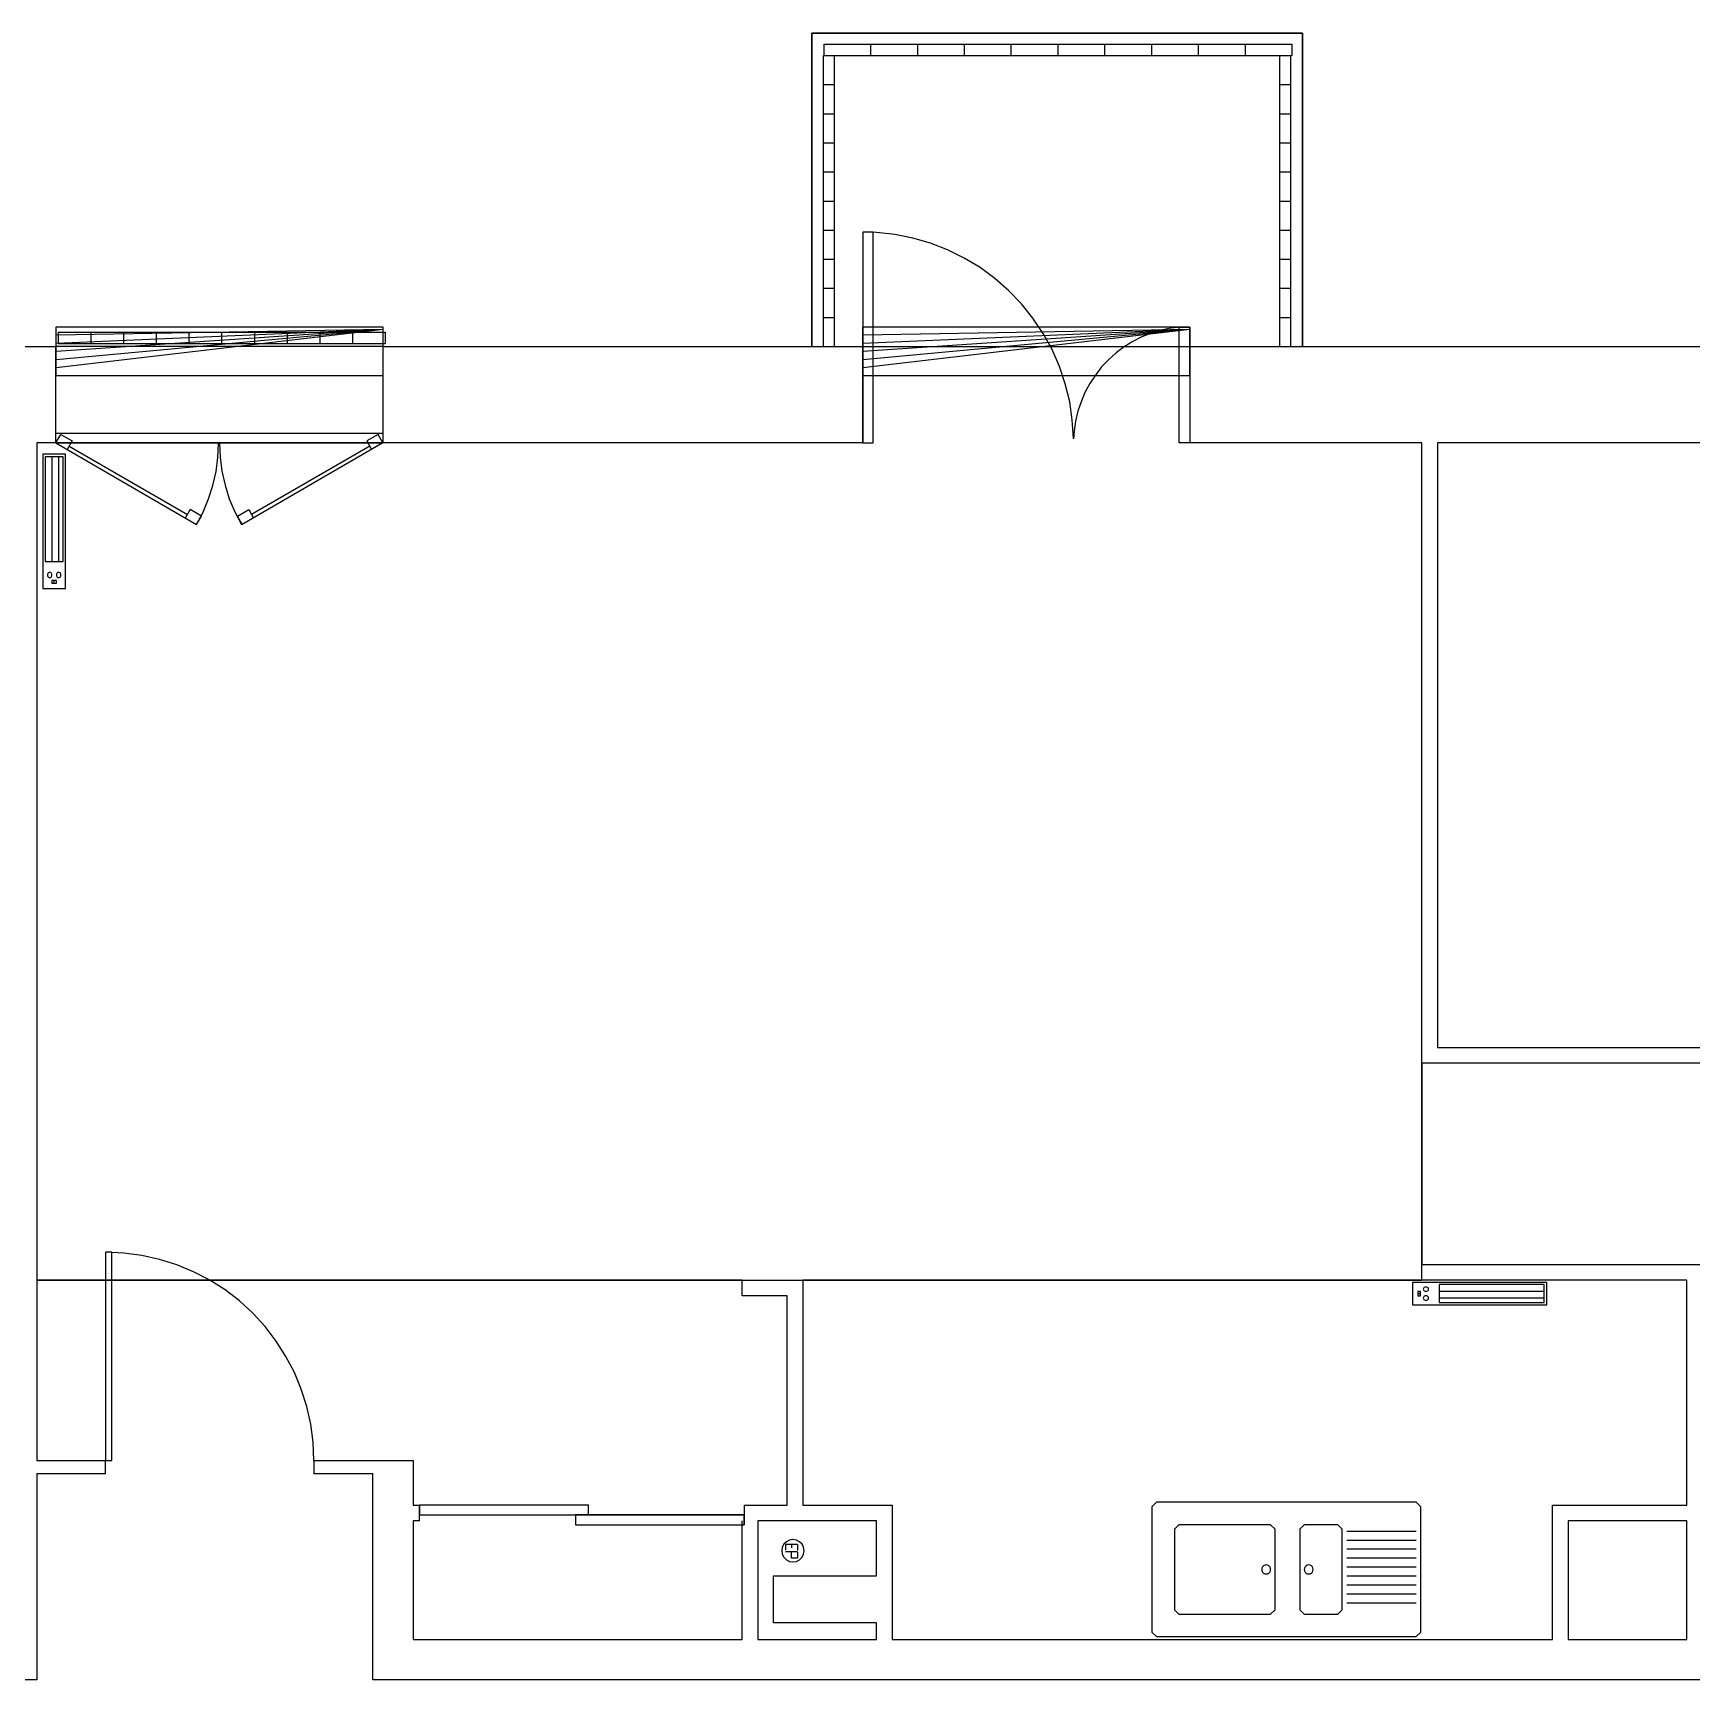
# Model space of a CAD drawing. Header units: millimetres. Extents: x -0.6 to 50, y -2.8 to 26.8.
# Drawn here: x 23.19 to 30.6, y 19.4 to 26.76 of the extents above; entities that cross this region are included whole.
import ezdxf
from ezdxf.enums import TextEntityAlignment as Align

# ---------------------------------------------------------------- set-up
doc = ezdxf.new("R2010")
doc.units = ezdxf.units.MM
for name, color, linetype in [('ABY_Dao_BATIM', 7, 'Continuous'), ('ABY_Equipement', 7, 'Continuous'), ('ABY_Ouverture', 124, 'Continuous'), ('ABY_Parois', 7, 'Continuous')]:
    doc.layers.add(name, color=color, linetype=linetype)

# ---------------------------------------------------------------- blocks, each defined once
blk = doc.blocks.new('OUV_ABY_C0_POR10')
for p, q in [((-6.2, 0), (-5.8, 0)), ((-6.2, -4.39), (-6.2, 0)), ((-5.8, 0), (-5.8, -4.39)), ((5.8, 0), (5.8, -7.99)), ((6.2, 0), (5.8, 0)), ((6.2, -7.99), (6.2, 0)), ((-1.87, -0.82), (-1.82, -0.44)), ((-1.82, -0.44), (-1.8, -0.15)), ((-1.8, -0.17), (-1.75, -0.87)), ((-2.08, -1.56), (-1.96, -1.2)), ((-1.96, -1.2), (-1.87, -0.82)), ((-1.75, -0.87), (-1.65, -1.56)), ((-2.23, -1.91), (-2.08, -1.56)), ((-1.65, -1.56), (-1.48, -2.24)), ((-2.63, -2.57), (-2.41, -2.25)), ((-2.41, -2.25), (-2.23, -1.91)), ((-1.48, -2.24), (-1.26, -2.9)), ((-3.13, -3.16), (-2.86, -2.88)), ((-2.86, -2.88), (-2.63, -2.57)), ((-1.26, -2.9), (-0.98, -3.54)), ((-4.05, -3.84), (-3.72, -3.64)), ((-3.72, -3.64), (-3.41, -3.41)), ((-3.41, -3.41), (-3.13, -3.16)), ((-0.98, -3.54), (-0.64, -4.15)), ((-5.8, -4.39), (-6.2, -4.39)), ((-5.87, -4.39), (-5.49, -4.35)), ((-5.49, -4.35), (-5.12, -4.27)), ((-5.12, -4.27), (-4.75, -4.16)), ((-4.75, -4.16), (-4.39, -4.02)), ((-4.39, -4.02), (-4.05, -3.84)), ((-0.64, -4.15), (-0.25, -4.73)), ((-0.25, -4.73), (0.18, -5.27)), ((0.18, -5.27), (0.67, -5.78)), ((0.67, -5.78), (1.19, -6.24)), ((1.19, -6.24), (1.75, -6.65)), ((1.75, -6.65), (2.35, -7.01)), ((2.35, -7.01), (2.98, -7.32)), ((2.98, -7.32), (3.63, -7.58)), ((3.63, -7.58), (4.3, -7.77)), ((4.3, -7.77), (4.98, -7.91)), ((4.98, -7.91), (5.68, -7.98)), ((5.68, -7.98), (5.82, -7.99)), ((5.8, -7.99), (6.2, -7.99))]:
    blk.add_line(p, q)
at = {"color": 0, "linetype": 'ByBlock', "lineweight": -2}
for tag, flags, p in [('VOLET', 1, (0, -0.559)), ('SSSC', 1, (0, -0.289)), ('OUVERTURE', 13, (0, -0.829)), ('LARGEUR', 5, (0, -1.369)), ('ALLEGE', 5, (0, -1.099)), ('NUMCOMP_OUV', 1, (0, -1.929)), ('HAUTEUR', 5, (0, -1.639)), ('NUMCOMP_EQU', 1, (0, -2.213)), ('NUMCOMP_VOL', 1, (0, -2.484))]:
    blk.add_attdef(tag, text='', height=0.25, dxfattribs=dict(at, flags=flags)).set_placement(p, align=Align.MIDDLE)
at = {"flags": 1}
for tag, p in [('DATE_ETAT', (0, -3.045)), ('ETAT', (0, -2.772)), ('DATE_ETAT_EQU', (0, -3.707)), ('ETAT_EQU', (0, -3.376)), ('DATE_ETAT_VOL', (0, -4.368)), ('ETAT_VOL', (0, -4.037))]:
    blk.add_attdef(tag, text='', height=0.25, rotation=360, dxfattribs=at).set_placement(p, align=Align.MIDDLE_CENTER)
blk.add_attdef('TYPEPORTE', (-1.116, -4.909), '', height=0.25, dxfattribs=at)
blk = doc.blocks.new('VOL_ABY_B3_VOL01')
for p, q in [((-50, -15), (-50, 0)), ((-50, 0), (50, 0)), ((50, 0), (50, -12)), ((50, -2.5), (-50.1, -14.22)), ((50, -2.5), (-50.1, -14.22)), ((50, -5), (-50.08, -14.22)), ((50, -5), (-50.08, -14.22)), ((50, -7.5), (-50.06, -14.22)), ((50, -7.5), (-50.06, -14.22)), ((50, -10), (-50.04, -14.22)), ((50, -10), (-50.04, -14.22)), ((50, -12.5), (-50.02, -14.22)), ((50, -12.5), (-50.02, -14.22)), ((-50, -15), (-50, -12)), ((50, -15), (-50, -15)), ((50, -12), (50, -15))]:
    blk.add_line(p, q)
at = {"color": 0, "linetype": 'ByBlock', "lineweight": -2}
for tag, flags, p in [('PROFONDEUR', 5, (0, -1.07)), ('ANNEE_REN', 1, (0, -3.01)), ('NUMCOMP', 9, (0, -2.71)), ('ALTITUDE', 13, (0, -0.53)), ('LARGEUR', 5, (0, -0.8)), ('HAUTEUR', 5, (0, -1.34)), ('EQMUR', 9, (0, -1.88)), ('EQOUV', 9, (0, -2.16)), ('EQFAC', 9, (0, -1.61)), ('SSSC', 5, (0, -0.26)), ('QTE', 9, (0, -2.44))]:
    blk.add_attdef(tag, text='', height=0.25, dxfattribs=dict(at, flags=flags)).set_placement(p, align=Align.MIDDLE)
for tag, flags, p in [('DATE_ETAT', 1, (0, -3.57)), ('DUREE_VIE', 9, (-0.02, -3.87)), ('ETAT', 9, (0, -3.3))]:
    blk.add_attdef(tag, text='', height=0.25, rotation=360, dxfattribs=dict(flags=flags)).set_placement(p, align=Align.MIDDLE_CENTER)
blk = doc.blocks.new('OUV_ABY_B1_FEN02')
for p, q in [((-50, 0), (-7, 25)), ((-45.97, 1.02), (-9.82, 21.89)), ((-8.96, 20.4), (-10.46, 23)), ((-5.5, 22.4), (-8.96, 20.4)), ((-7, 25), (-5.5, 22.4)), ((-6.7, 25), (-6.77, 25.13)), ((-4.68, 21.13), (-6.7, 25)), ((-3.02, 17.1), (-4.68, 21.13)), ((4.98, 21.16), (3.31, 17.15)), ((7, 25), (4.98, 21.16)), ((7, 25), (5.5, 22.4)), ((5.5, 22.4), (8.96, 20.4)), ((50, 0), (7, 25)), ((8.96, 20.4), (10.46, 23)), ((45.97, 1.02), (9.82, 21.89)), ((-1.7, 12.94), (-3.02, 17.1)), ((3.31, 17.15), (1.99, 13.02)), ((-0.76, 8.68), (-1.7, 12.94)), ((1.99, 13.02), (1.04, 8.79)), ((-0.19, 4.36), (-0.76, 8.68)), ((1.04, 8.79), (0.46, 4.49)), ((-50, 0), (50, 0)), ((-50, -3), (-50, 0)), ((-50, 0), (-48.5, -2.6)), ((-45.04, -0.6), (-46.55, 2.01)), ((0, 0), (-0.19, 4.36)), ((0.46, 4.49), (0.26, 0.15)), ((0.26, 0.15), (0.26, 0)), ((45.04, -0.6), (46.55, 2.01)), ((50, 0), (48.5, -2.6)), ((50, 0), (50, -3)), ((50, -3), (-50, -3)), ((-48.5, -2.6), (-45.04, -0.6)), ((48.5, -2.6), (45.04, -0.6))]:
    blk.add_line(p, q)
at = {"flags": 1}
for tag, p in [('DATE_ETAT_EQU', (0, -3.71)), ('DATE_ETAT_VOL', (0, -4.37)), ('DATE_ETAT', (0, -3.05)), ('ETAT_EQU', (0, -3.38)), ('ETAT_VOL', (0, -4.04)), ('ETAT', (0, -2.77))]:
    blk.add_attdef(tag, text='', height=0.25, rotation=360, dxfattribs=at).set_placement(p, align=Align.MIDDLE_CENTER)
at = {"color": 0, "linetype": 'ByBlock', "lineweight": -2}
for tag, flags, p in [('NUMCOMP_OUV', 1, (0, -1.93)), ('NUMCOMP_EQU', 1, (0, -2.21)), ('NUMCOMP_VOL', 1, (0, -2.48)), ('OUVERTURE', 13, (0, -0.83)), ('LARGEUR', 5, (0, -1.37)), ('HAUTEUR', 5, (0, -1.64)), ('ALLEGE', 5, (0, -1.1)), ('VOLET', 1, (0, -0.56)), ('SSSC', 1, (0, -0.29))]:
    blk.add_attdef(tag, text='', height=0.25, dxfattribs=dict(at, flags=flags)).set_placement(p, align=Align.MIDDLE)
at = {"flags": 1}
blk.add_attdef('TYPEPORTE', (-1.12, -4.91), '', height=0.25, dxfattribs=at)
blk = doc.blocks.new('OUV_ABY_D0_POR01')
for p, q in [((-41.28, 99.62), (-50, 100)), ((-50, 100), (-50, 100)), ((-50, 100), (-50, 0)), ((-47, 100), (-50, 100)), ((-47, 0), (-47, 100)), ((-32.63, 98.48), (-41.28, 99.62)), ((-24.12, 96.59), (-32.63, 98.48)), ((-15.8, 93.97), (-24.12, 96.59)), ((-7.74, 90.63), (-15.8, 93.97)), ((0, 86.6), (-7.74, 90.63)), ((7.36, 81.92), (0, 86.6)), ((14.28, 76.6), (7.36, 81.92)), ((20.71, 70.71), (14.28, 76.6)), ((26.6, 64.28), (20.71, 70.71)), ((31.92, 57.36), (26.6, 64.28)), ((36.6, 50), (31.92, 57.36)), ((40.63, 42.26), (36.6, 50)), ((43.97, 34.2), (40.63, 42.26)), ((46.59, 25.88), (43.97, 34.2)), ((48.48, 17.36), (46.59, 25.88)), ((49.62, 8.72), (48.48, 17.36)), ((50, 0), (49.62, 8.72)), ((-50, 0), (-47, 0))]:
    blk.add_line(p, q)
at = {"flags": 1}
for tag, p in [('DATE_ETAT_EQU', (0, -3.71)), ('DATE_ETAT_VOL', (0, -4.37)), ('DATE_ETAT', (0, -3.05)), ('ETAT_EQU', (0, -3.38)), ('ETAT_VOL', (0, -4.04)), ('ETAT', (0, -2.77))]:
    blk.add_attdef(tag, text='', height=0.25, rotation=360, dxfattribs=at).set_placement(p, align=Align.MIDDLE_CENTER)
at = {"color": 0, "linetype": 'ByBlock', "lineweight": -2}
for tag, flags, p in [('NUMCOMP_OUV', 1, (0, -1.93)), ('NUMCOMP_EQU', 1, (0, -2.21)), ('NUMCOMP_VOL', 1, (0, -2.48)), ('OUVERTURE', 13, (0, -0.83)), ('LARGEUR', 5, (0, -1.37)), ('HAUTEUR', 5, (0, -1.64)), ('ALLEGE', 5, (0, -1.1)), ('VOLET', 1, (0, -0.56)), ('SSSC', 1, (0, -0.29))]:
    blk.add_attdef(tag, text='', height=0.25, dxfattribs=dict(at, flags=flags)).set_placement(p, align=Align.MIDDLE)
at = {"flags": 1}
blk.add_attdef('TYPEPORTE', (-1.12, -4.91), '', height=0.25, dxfattribs=at)
blk = doc.blocks.new('OUV_ABY_D4_PPL03')
for p, q in [((-50, 0), (-50, -3)), ((2, 0), (-50, 0)), ((2, -3), (2, 0)), ((-50, -3), (50, -3)), ((-50, -3), (2, -3)), ((50, -3), (-2, -3)), ((-2, -3), (-2, -6)), ((50, -3), (50, -6)), ((50, -6), (50, -3)), ((-2, -6), (50, -6))]:
    blk.add_line(p, q)
at = {"flags": 1}
for tag, p in [('DATE_ETAT_EQU', (0, -3.71)), ('DATE_ETAT_VOL', (0, -4.37)), ('DATE_ETAT', (0, -3.05)), ('ETAT_EQU', (0, -3.38)), ('ETAT_VOL', (0, -4.04)), ('ETAT', (0, -2.77))]:
    blk.add_attdef(tag, text='', height=0.25, rotation=360, dxfattribs=at).set_placement(p, align=Align.MIDDLE_CENTER)
at = {"color": 0, "linetype": 'ByBlock', "lineweight": -2}
for tag, flags, p in [('NUMCOMP_OUV', 1, (0, -1.93)), ('NUMCOMP_EQU', 1, (0, -2.21)), ('NUMCOMP_VOL', 1, (0, -2.48)), ('OUVERTURE', 13, (0, -0.83)), ('LARGEUR', 5, (0, -1.37)), ('HAUTEUR', 5, (0, -1.64)), ('ALLEGE', 5, (0, -1.1)), ('VOLET', 1, (0, -0.56)), ('SSSC', 1, (0, -0.29))]:
    blk.add_attdef(tag, text='', height=0.25, dxfattribs=dict(at, flags=flags)).set_placement(p, align=Align.MIDDLE)
at = {"flags": 1}
blk.add_attdef('TYPEPORTE', (-1.12, -4.91), '', height=0.25, dxfattribs=at)
blk = doc.blocks.new('EQU_ABY_J0_GCT02')
for p, q in [((50, 20), (-50, 20)), ((-50, 20), (-50, 0)), ((-41.9, 14.6), (-42, 14)), ((-42, 14), (-41.9, 13.4)), ((-41.6, 15.2), (-41.9, 14.6)), ((-41.9, 13.4), (-41.6, 12.8)), ((-41.2, 15.6), (-41.6, 15.2)), ((-41.6, 12.8), (-41.2, 12.4)), ((-40.6, 15.9), (-41.2, 15.6)), ((-41.2, 12.4), (-40.6, 12.1)), ((-40, 16), (-40.6, 15.9)), ((-39.4, 15.9), (-40, 16)), ((-38.8, 15.6), (-39.4, 15.9)), ((-39.4, 12.1), (-38.8, 12.4)), ((-38.4, 15.2), (-38.8, 15.6)), ((-38.8, 12.4), (-38.4, 12.8)), ((-38.1, 14.6), (-38.4, 15.2)), ((-38.4, 12.8), (-38.1, 13.4)), ((-38, 14), (-38.1, 14.6)), ((-38.1, 13.4), (-38, 14)), ((-38, 14), (-38, 14)), ((-30, 18), (-30, 2)), ((48, 18), (-30, 18)), ((48, 2), (48, 18)), ((50, 0), (50, 20)), ((-50, 0), (50, 0)), ((-44, 12), (-46, 12)), ((-46, 12), (-46, 8)), ((-46, 10), (-44, 10)), ((-46, 8), (-44, 8)), ((-44, 8), (-44, 12)), ((-41.9, 6.6), (-42, 6)), ((-42, 6), (-41.9, 5.4)), ((-41.6, 7.2), (-41.9, 6.6)), ((-41.9, 5.4), (-41.6, 4.8)), ((-41.2, 7.6), (-41.6, 7.2)), ((-41.6, 4.8), (-41.2, 4.4)), ((-40.6, 7.9), (-41.2, 7.6)), ((-41.2, 4.4), (-40.6, 4.1)), ((-40.6, 12.1), (-40, 12)), ((-40, 8), (-40.6, 7.9)), ((-40.6, 4.1), (-40, 4)), ((-40, 12), (-39.4, 12.1)), ((-39.4, 7.9), (-40, 8)), ((-40, 4), (-39.4, 4.1)), ((-38.8, 7.6), (-39.4, 7.9)), ((-39.4, 4.1), (-38.8, 4.4)), ((-38.4, 7.2), (-38.8, 7.6)), ((-38.8, 4.4), (-38.4, 4.8)), ((-38.1, 6.6), (-38.4, 7.2)), ((-38.4, 4.8), (-38.1, 5.4)), ((-38, 6), (-38.1, 6.6)), ((-38.1, 5.4), (-38, 6)), ((-38, 6), (-38, 6)), ((48, 12), (-30, 12)), ((48, 6), (-30, 6)), ((-30, 2), (48, 2)), ((48, 9), (48, 9)), ((48, 9), (48, 9))]:
    blk.add_line(p, q)
at = {"color": 0, "linetype": 'ByBlock', "lineweight": -2}
for tag, flags, p in [('PROFONDEUR', 5, (0, -1.1)), ('ANNEE_REN', 1, (0, -3)), ('NUMCOMP', 9, (0, -2.7)), ('ALTITUDE', 13, (0, -0.5)), ('LARGEUR', 5, (0, -0.8)), ('HAUTEUR', 5, (0, -1.3)), ('EQMUR', 9, (0, -1.9)), ('EQOUV', 9, (0, -2.2)), ('EQFAC', 9, (0, -1.6)), ('SSSC', 5, (0, -0.3)), ('QTE', 9, (0, -2.4))]:
    blk.add_attdef(tag, text='', height=0.25, dxfattribs=dict(at, flags=flags)).set_placement(p, align=Align.MIDDLE)
for tag, flags, p in [('DATE_ETAT', 1, (0, -3.6)), ('DUREE_VIE', 9, (0, -3.9)), ('ETAT', 9, (0, -3.3))]:
    blk.add_attdef(tag, text='', height=0.25, rotation=360, dxfattribs=dict(flags=flags)).set_placement(p, align=Align.MIDDLE_CENTER)
blk = doc.blocks.new('EQU_ABY_I0_EVI01')
for p, q in [((-58, 30), (-60, 28)), ((58, 30), (-58, 30)), ((58, 30), (60, 28)), ((-60, 28), (-60, -28)), ((60, -28), (60, 28)), ((-58, 15), (-27, 15)), ((-23, 20), (-25, 18)), ((-25, 18), (-25, -18)), ((-8, 20), (-23, 20)), ((-6, 18), (-8, 20)), ((-6, -18), (-6, 18)), ((7, 20), (5, 18)), ((5, 18), (5, -18)), ((48, 20), (7, 20)), ((50, 18), (48, 20)), ((50, -18), (50, 18)), ((-58, 11), (-27, 11)), ((-58, 7), (-27, 7)), ((-58, 3), (-27, 3)), ((-11.9, 0.62), (-12, 0)), ((-12, 0), (-11.9, -0.62)), ((-11.62, 1.18), (-11.9, 0.62)), ((-11.18, 1.62), (-11.62, 1.18)), ((-10.62, 1.9), (-11.18, 1.62)), ((-10, 2), (-10.62, 1.9)), ((-9.38, 1.9), (-10, 2)), ((-8.82, 1.62), (-9.38, 1.9)), ((-8.38, 1.18), (-8.82, 1.62)), ((-8.1, 0.62), (-8.38, 1.18)), ((-8, 0), (-8.1, 0.62)), ((-8.1, -0.62), (-8, 0)), ((-8, 0), (-8, 0)), ((7.1, 0.62), (7, 0)), ((7, 0), (7.1, -0.62)), ((7.38, 1.18), (7.1, 0.62)), ((7.82, 1.62), (7.38, 1.18)), ((8.38, 1.9), (7.82, 1.62)), ((9, 2), (8.38, 1.9)), ((9.62, 1.9), (9, 2)), ((10.18, 1.62), (9.62, 1.9)), ((10.62, 1.18), (10.18, 1.62)), ((10.9, 0.62), (10.62, 1.18)), ((11, 0), (10.9, 0.62)), ((10.9, -0.62), (11, 0)), ((11, 0), (11, 0)), ((-58, -1), (-27, -1)), ((-58, -5), (-27, -5)), ((-11.9, -0.62), (-11.62, -1.18)), ((-11.62, -1.18), (-11.18, -1.62)), ((-11.18, -1.62), (-10.62, -1.9)), ((-10.62, -1.9), (-10, -2)), ((-10, -2), (-9.38, -1.9)), ((-9.38, -1.9), (-8.82, -1.62)), ((-8.82, -1.62), (-8.38, -1.18)), ((-8.38, -1.18), (-8.1, -0.62)), ((7.1, -0.62), (7.38, -1.18)), ((7.38, -1.18), (7.82, -1.62)), ((7.82, -1.62), (8.38, -1.9)), ((8.38, -1.9), (9, -2)), ((9, -2), (9.62, -1.9)), ((9.62, -1.9), (10.18, -1.62)), ((10.18, -1.62), (10.62, -1.18)), ((10.62, -1.18), (10.9, -0.62)), ((-58, -9), (-27, -9)), ((-58, -13), (-27, -13)), ((-58, -17), (-27, -17)), ((-25, -18), (-23, -20)), ((-23, -20), (-8, -20)), ((-8, -20), (-6, -18)), ((5, -18), (7, -20)), ((7, -20), (48, -20)), ((48, -20), (50, -18)), ((-60, -28), (-58, -30)), ((58, -30), (60, -28)), ((-58, -30), (58, -30))]:
    blk.add_line(p, q)
at = {"color": 0, "linetype": 'ByBlock', "lineweight": -2}
for tag, flags, p in [('PROFONDEUR', 5, (0, -1.07)), ('ANNEE_REN', 1, (0, -3.01)), ('NUMCOMP', 9, (0, -2.71)), ('ALTITUDE', 13, (0, -0.53)), ('LARGEUR', 5, (0, -0.8)), ('HAUTEUR', 5, (0, -1.34)), ('EQMUR', 9, (0, -1.88)), ('EQOUV', 9, (0, -2.16)), ('EQFAC', 9, (0, -1.61)), ('SSSC', 5, (0, -0.26)), ('QTE', 9, (0, -2.44))]:
    blk.add_attdef(tag, text='', height=0.25, dxfattribs=dict(at, flags=flags)).set_placement(p, align=Align.MIDDLE)
for tag, flags, p in [('DATE_ETAT', 1, (0, -3.57)), ('DUREE_VIE', 9, (-0.02, -3.87)), ('ETAT', 9, (0, -3.3))]:
    blk.add_attdef(tag, text='', height=0.25, rotation=360, dxfattribs=dict(flags=flags)).set_placement(p, align=Align.MIDDLE_CENTER)
blk = doc.blocks.new('EQU_ABY_M7_DEV01')
for p, q in [((-2.28, 0.86), (-2.4, 0.1)), ((-2.4, 0.1), (-2.28, -0.65)), ((-1.93, 1.54), (-2.28, 0.86)), ((-1.39, 2.08), (-1.93, 1.54)), ((-0.71, 2.42), (-1.39, 2.08)), ((-1.32, 1.08), (-1.32, -1.49)), ((-1.31, 1.08), (-0.05, 1.08)), ((0.04, 2.54), (-0.71, 2.42)), ((0.79, 2.42), (0.04, 2.54)), ((0.3, 1.09), (0.3, -1.49)), ((0.32, 1.09), (1.62, 1.09)), ((1.47, 2.08), (0.79, 2.42)), ((2.01, 1.54), (1.47, 2.08)), ((1.62, 1.09), (1.62, -0.19)), ((2.36, 0.86), (2.01, 1.54)), ((2.48, 0.1), (2.36, 0.86)), ((2.36, -0.65), (2.48, 0.1)), ((2.48, 0.1), (2.48, 0.1)), ((-2.28, -0.65), (-1.93, -1.33)), ((-1.93, -1.33), (-1.39, -1.87)), ((-1.39, -1.87), (-0.71, -2.21)), ((-1.32, -0.21), (-0.59, -0.19)), ((-1.32, -1.49), (-0.09, -1.49)), ((-0.71, -2.21), (0.04, -2.33)), ((0.04, -2.33), (0.79, -2.21)), ((1.62, -0.19), (0.3, -0.19)), ((0.79, -2.21), (1.47, -1.87)), ((1.47, -1.87), (2.01, -1.33)), ((2.01, -1.33), (2.36, -0.65))]:
    blk.add_line(p, q)
at = {"color": 0, "linetype": 'ByBlock', "lineweight": -2}
for tag, flags, p in [('PROFONDEUR', 5, (0, -1.07)), ('ANNEE_REN', 1, (0, -3.01)), ('NUMCOMP', 9, (0, -2.71)), ('ALTITUDE', 13, (0, -0.53)), ('LARGEUR', 5, (0, -0.8)), ('HAUTEUR', 5, (0, -1.34)), ('EQMUR', 9, (0, -1.88)), ('EQOUV', 9, (0, -2.16)), ('EQFAC', 9, (0, -1.61)), ('SSSC', 5, (0, -0.26)), ('QTE', 9, (0, -2.44))]:
    blk.add_attdef(tag, text='', height=0.25, dxfattribs=dict(at, flags=flags)).set_placement(p, align=Align.MIDDLE)
for tag, flags, p in [('DATE_ETAT', 1, (0, -3.57)), ('ETAT', 9, (0, -3.3)), ('DUREE_VIE', 9, (-0.02, -3.87))]:
    blk.add_attdef(tag, text='', height=0.25, rotation=360, dxfattribs=dict(flags=flags)).set_placement(p, align=Align.MIDDLE_CENTER)
blk = doc.blocks.new('EQU_ABY_C2_ELF02')
for p, q in [((-9.98, 0.48), (10.02, 0.48)), ((-9.98, 0.48), (-9.98, -0.52)), ((-7.98, 0.48), (-7.98, -0.52)), ((-5.98, 0.48), (-5.98, -0.52)), ((-3.98, 0.48), (-3.98, -0.52)), ((-1.98, 0.48), (-1.98, -0.52)), ((0.02, 0.48), (0.02, -0.52)), ((2.02, 0.48), (2.02, -0.52)), ((4.02, 0.48), (4.02, -0.52)), ((6.02, 0.48), (6.02, -0.52)), ((8.02, 0.48), (8.02, -0.52)), ((10.02, 0.48), (10.02, -0.52)), ((-9.98, -0.52), (10.02, -0.52))]:
    blk.add_line(p, q)
at = {"color": 0, "linetype": 'ByBlock', "lineweight": -2}
for tag, flags, p in [('ALTITUDE', 13, (-0.002, -0.532)), ('LARGEUR', 5, (-0.002, -0.802)), ('SSSC', 5, (-0.002, -0.262)), ('PROFONDEUR', 5, (-0.002, -1.072)), ('HAUTEUR', 5, (-0.002, -1.342)), ('EQMUR', 9, (-0.002, -1.882)), ('EQOUV', 9, (-0.002, -2.16)), ('EQFAC', 9, (-0.002, -1.612)), ('NUMCOMP', 9, (-0.002, -2.713)), ('QTE', 9, (-0.002, -2.438)), ('ANNEE_REN', 1, (-0.002, -3.011))]:
    blk.add_attdef(tag, text='', height=0.25, dxfattribs=dict(at, flags=flags)).set_placement(p, align=Align.MIDDLE)
for tag, flags, p in [('DATE_ETAT', 1, (-0.002, -3.572)), ('ETAT', 9, (-0.002, -3.298)), ('DUREE_VIE', 9, (-0.015, -3.871))]:
    blk.add_attdef(tag, text='', height=0.25, rotation=360, dxfattribs=dict(flags=flags)).set_placement(p, align=Align.MIDDLE_CENTER)

msp = doc.modelspace()

# ---------------------------------------------------------------- linework, layer by layer
at = {"layer": 'ABY_Dao_BATIM', "color": 7, "linetype": 'Continuous'}
for points in [[(26.67, 25.3598, 3.25), (26.67, 26.7598, 3.25)], [(26.67, 26.7598, 3.25), (28.8618, 26.7598, 3.25)], [(28.8618, 26.7598, 3.25), (28.8618, 25.3598, 3.25)]]:
    msp.add_polyline3d(points, dxfattribs=at)
at = {"layer": 'ABY_Ouverture'}
for p, q in [((24.7557, 25.3598, 4.03), (23.2957, 25.3598, 4.03)), ((23.2957, 24.9298, 4.03), (23.2957, 25.3598, 4.03)), ((24.7557, 25.3598, 4.03), (24.7557, 24.9298, 4.03)), ((26.8978, 24.9298, 3.25), (26.8978, 25.3598, 3.25)), ((28.3578, 25.3598, 3.25), (28.3578, 24.9298, 3.25)), ((23.2957, 24.9298, 4.03), (24.7557, 24.9298, 4.03)), ((23.5174, 20.3245, 3.25), (23.5174, 20.3845, 3.25)), ((24.4474, 20.3845, 3.25), (24.4474, 20.3245, 3.25)), ((24.9191, 20.1143, 3.25), (24.9191, 20.1845, 3.25)), ((26.3691, 20.1845, 3.25), (26.3691, 20.1143, 3.25))]:
    msp.add_line(p, q, dxfattribs=at)
at = {"layer": 'ABY_Parois'}
for p, q in [((26.67, 26.7598, 3.25), (26.67, 25.3598, 3.25)), ((28.8618, 26.7598, 3.25), (26.67, 26.7598, 3.25)), ((28.8618, 25.3598, 3.25), (28.8618, 26.7598, 3.25)), ((22.9767, 25.3598, 3.25), (23.2957, 25.3598, 3.25)), ((24.7557, 25.3598, 3.25), (26.8978, 25.3598, 3.25)), ((26.67, 25.3598, 3.25), (28.8618, 25.3598, 3.25)), ((28.3578, 25.3598, 3.25), (32.3008, 25.3598, 3.25)), ((23.2957, 24.9298, 3.25), (23.21, 24.9298, 3.25)), ((23.21, 24.9298, 3.25), (23.21, 21.1897, 3.25)), ((26.8978, 24.9298, 3.25), (24.7557, 24.9298, 3.25)), ((29.395, 24.9298, 3.25), (28.3578, 24.9298, 3.25)), ((29.395, 22.1597, 3.25), (29.395, 24.9298, 3.25)), ((29.465, 24.9298, 3.25), (29.465, 22.2297, 3.25)), ((32.3008, 24.9298, 3.25), (29.465, 24.9298, 3.25)), ((29.465, 22.2297, 3.25), (32.8875, 22.2297, 3.25)), ((29.395, 21.2597, 3.25), (29.395, 22.1597, 3.25)), ((32.8875, 22.1597, 3.25), (29.395, 22.1597, 3.25)), ((29.395, 22.1597, 3.25), (29.395, 21.2597, 3.25)), ((29.395, 21.1897, 3.25), (29.395, 21.2597, 3.25)), ((29.395, 21.2597, 3.25), (32.8969, 21.2597, 3.25)), ((26.36, 21.1897, 3.25), (23.21, 21.1897, 3.25)), ((23.21, 21.1897, 3.25), (23.21, 20.3845, 3.25)), ((23.21, 21.1897, 3.25), (26.36, 21.1897, 3.25)), ((26.36, 21.1197, 3.25), (26.36, 21.1897, 3.25)), ((26.36, 21.1897, 3.25), (26.63, 21.1897, 3.25)), ((26.63, 21.1897, 3.25), (29.395, 21.1897, 3.25)), ((26.63, 21.1897, 3.25), (26.63, 20.1845, 3.25)), ((29.395, 21.1897, 3.25), (26.63, 21.1897, 3.25)), ((30.5776, 21.1897, 3.25), (29.395, 21.1897, 3.25)), ((30.5776, 20.1845, 3.25), (30.5776, 21.1897, 3.25)), ((26.56, 21.1197, 3.25), (26.36, 21.1197, 3.25)), ((26.56, 20.1845, 3.25), (26.56, 21.1197, 3.25)), ((23.21, 20.3845, 3.25), (23.5174, 20.3845, 3.25)), ((24.4474, 20.3845, 3.25), (24.71, 20.3845, 3.25)), ((24.71, 20.3845, 3.25), (24.89, 20.3845, 3.25)), ((24.89, 20.3845, 3.25), (24.89, 20.1845, 3.25)), ((23.21, 20.3245, 3.25), (23.21, 19.4045, 3.25)), ((23.5174, 20.3245, 3.25), (23.21, 20.3245, 3.25)), ((24.71, 20.3245, 3.25), (24.4474, 20.3245, 3.25)), ((24.71, 19.4045, 3.25), (24.71, 20.3245, 3.25)), ((24.89, 20.1845, 3.25), (24.9191, 20.1845, 3.25)), ((26.3691, 20.1845, 3.25), (26.56, 20.1845, 3.25)), ((26.63, 20.1845, 3.25), (27.03, 20.1845, 3.25)), ((27.03, 20.1845, 3.25), (27.03, 19.5845, 3.25)), ((29.9776, 19.5845, 3.25), (29.9776, 20.1845, 3.25)), ((29.9776, 20.1845, 3.25), (30.5776, 20.1845, 3.25)), ((24.89, 20.1143, 3.25), (24.89, 19.5845, 3.25)), ((24.9191, 20.1143, 3.25), (24.89, 20.1143, 3.25)), ((26.36, 19.5845, 3.25), (26.36, 20.1143, 3.25)), ((26.43, 20.1145, 3.25), (26.43, 19.5845, 3.25)), ((26.96, 20.1145, 3.25), (26.43, 20.1145, 3.25)), ((26.96, 19.8695, 3.25), (26.96, 20.1145, 3.25)), ((30.0476, 20.1145, 3.25), (30.0476, 19.5845, 3.25)), ((30.5776, 20.1145, 3.25), (30.0476, 20.1145, 3.25)), ((30.5776, 19.5845, 3.25), (30.5776, 20.1145, 3.25)), ((26.5, 19.6595, 3.25), (26.5, 19.8695, 3.25)), ((26.5, 19.8695, 3.25), (26.96, 19.8695, 3.25)), ((26.96, 19.6595, 3.25), (26.5, 19.6595, 3.25)), ((26.96, 19.5845, 3.25), (26.96, 19.6595, 3.25)), ((24.89, 19.5845, 3.25), (26.36, 19.5845, 3.25)), ((26.43, 19.5845, 3.25), (26.96, 19.5845, 3.25)), ((27.03, 19.5845, 3.25), (29.9776, 19.5845, 3.25)), ((30.0476, 19.5845, 3.25), (30.5776, 19.5845, 3.25)), ((23.21, 19.4045, 3.25), (15.8786, 19.4045, 3.25)), ((37.455, 19.4045, 3.25), (24.71, 19.4045, 3.25))]:
    msp.add_line(p, q, dxfattribs=at)

# ---------------------------------------------------------------- block references
at = {"layer": 'ABY_Equipement', "xscale": 0.1045000031590462, "yscale": 0.05000000074505806}
msp.add_blockref('EQU_ABY_C2_ELF02', (27.7668, 26.686, 3.25), dxfattribs=at)
at = {"layer": 'ABY_Equipement', "xscale": 0.06499999761581421, "yscale": 0.05000000074505806, "rotation": 90.00020741015327}
for p in [(26.7465, 26.0088, 3.25), (28.7841, 26.0088, 3.25)]:
    msp.add_blockref('EQU_ABY_C2_ELF02', p, dxfattribs=at)
at = {"layer": 'ABY_Equipement'}
for name, p, xscale, yscale, zscale in [('EQU_ABY_C2_ELF02', (24.0341, 25.3998, 4.03), 0.0729999989271164, 0.05000000074505806, 0.2199999988079071), ('EQU_ABY_J0_GCT02', (29.6525, 21.0797, 3.25), 0.006000000052154064, 0.004999999888241291, 0.4000000059604645)]:
    msp.add_blockref(name, p, dxfattribs=dict(at, xscale=xscale, yscale=yscale, zscale=zscale))
for name, p, xscale, yscale, zscale, rotation in [('EQU_ABY_J0_GCT02', (23.3378, 24.5796, 3.25), 0.006000000052154064, 0.004999999888241291, 0.4000000059604645, 90.00020741015327), ('EQU_ABY_I0_EVI01', (28.7893, 19.8975, 3.25), 0.009999999776482582, 0.009999999776482582, 0.2000000029802322, 180.0004148203065), ('EQU_ABY_M7_DEV01', (26.5843, 19.9819, 3.25), 0.02053388208150864, 0.02053388208150864, 3.25, 269.9997925898467)]:
    msp.add_blockref(name, p, dxfattribs=dict(at, xscale=xscale, yscale=yscale, zscale=zscale, rotation=rotation))
at = {"layer": 'ABY_Ouverture', "rotation": 180}
for name, p, xscale, yscale in [('OUV_ABY_C0_POR10', (27.6278, 24.9298, 3.25), 0.1177419424057007, 0.1177419424057007), ('VOL_ABY_B3_VOL01', (24.0257, 25.2298, 4.03), 0.01458541490137577, 0.01458541490137577), ('VOL_ABY_B3_VOL01', (27.6278, 25.2298, 3.25), 0.01458541490137577, 0.01458541490137577), ('OUV_ABY_B1_FEN02', (24.0257, 24.9298, 4.03), 0.01460000034421682, 0.01460000034421682)]:
    msp.add_blockref(name, p, dxfattribs=dict(at, xscale=xscale, yscale=yscale))
at = {"layer": 'ABY_Ouverture'}
for name, p, xscale, yscale in [('OUV_ABY_D0_POR01', (23.9824, 20.3845, 3.25), 0.00930000003427267, 0.00930000003427267), ('OUV_ABY_D4_PPL03', (25.6441, 20.1845, 3.25), 0.01449999958276749, 0.01449999958276749)]:
    msp.add_blockref(name, p, dxfattribs=dict(at, xscale=xscale, yscale=yscale))

doc.saveas('drawing.dxf')
